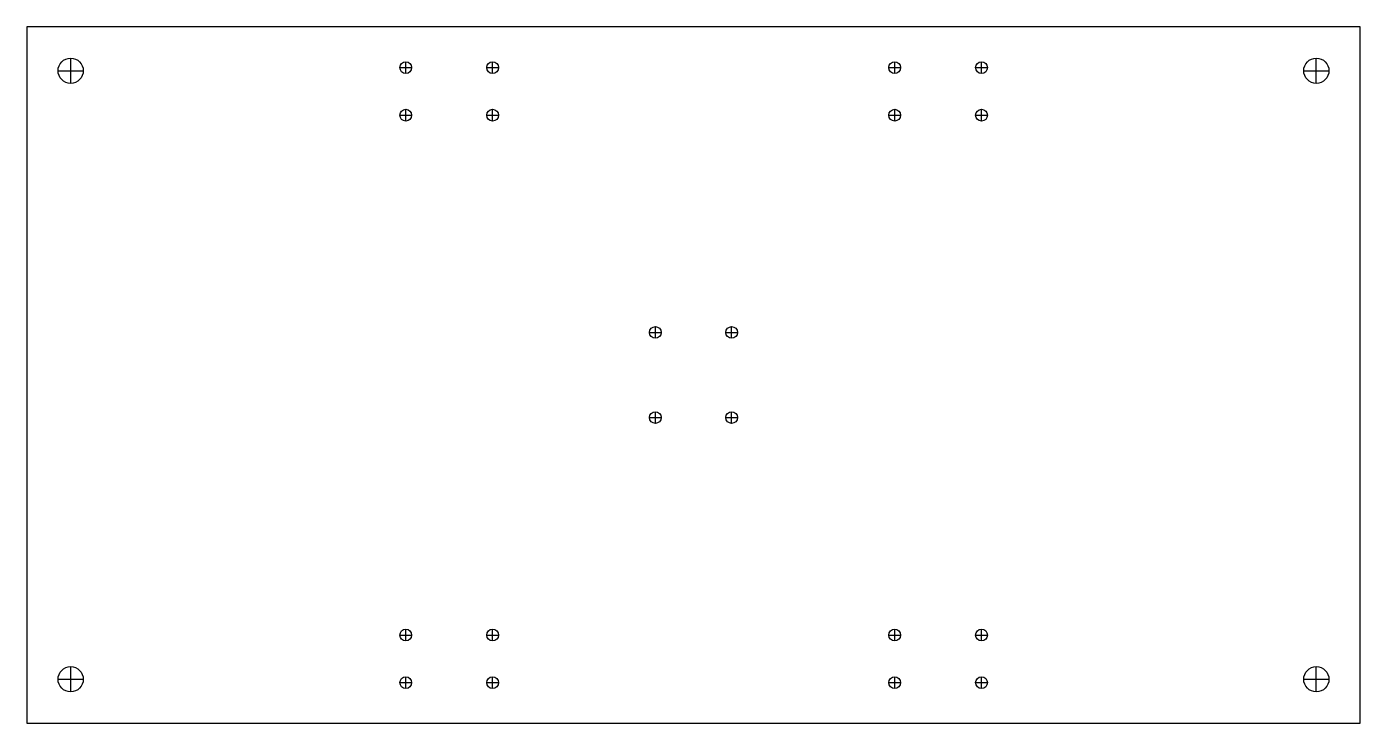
# Model space of a CAD drawing. Extents: x 0 to 455, y 0 to 237.
import ezdxf

# ---------------------------------------------------------------- set-up
doc = ezdxf.new("R2010")
doc.units = 0
doc.layers.get('0').update_dxf_attribs({"lineweight": 25, "true_color": 0xffffff})
doc.layers.add('Holes', color=7, linetype='Continuous', lineweight=25, true_color=0x000000)

msp = doc.modelspace()

# ---------------------------------------------------------------- linework, layer by layer
for p, q in [((454.6, 237.3), (0, 237.3)), ((0, 237.3), (0, 0)), ((454.6, 0), (454.6, 237.3)), ((15, 218), (15, 226.6)), ((127.22, 223.36), (131.22, 223.36)), ((129.22, 221.36), (129.22, 225.36)), ((156.82, 223.36), (160.82, 223.36)), ((158.82, 221.36), (158.82, 225.36)), ((293.88, 223.36), (297.88, 223.36)), ((295.88, 221.36), (295.88, 225.36)), ((323.48, 223.36), (327.48, 223.36)), ((325.48, 221.36), (325.48, 225.36)), ((439.6, 218), (439.6, 226.6)), ((10.7, 222.3), (19.3, 222.3)), ((435.3, 222.3), (443.9, 222.3)), ((129.22, 205.15), (129.22, 209.15)), ((158.82, 205.15), (158.82, 209.15)), ((295.88, 205.15), (295.88, 209.15)), ((325.48, 205.15), (325.48, 209.15)), ((127.22, 207.15), (131.22, 207.15)), ((156.82, 207.15), (160.82, 207.15)), ((293.88, 207.15), (297.88, 207.15)), ((323.48, 207.15), (327.48, 207.15)), ((212.3, 133.15), (216.3, 133.15)), ((214.3, 131.15), (214.3, 135.15)), ((238.3, 133.15), (242.3, 133.15)), ((240.3, 131.15), (240.3, 135.15)), ((214.3, 102.15), (214.3, 106.15)), ((240.3, 102.15), (240.3, 106.15)), ((212.3, 104.15), (216.3, 104.15)), ((238.3, 104.15), (242.3, 104.15)), ((129.22, 28.06), (129.22, 32.06)), ((158.82, 28.06), (158.82, 32.06)), ((295.88, 28.06), (295.88, 32.06)), ((325.48, 28.06), (325.48, 32.06)), ((127.22, 30.06), (131.22, 30.06)), ((156.82, 30.06), (160.82, 30.06)), ((293.88, 30.06), (297.88, 30.06)), ((323.48, 30.06), (327.48, 30.06)), ((15, 10.7), (15, 19.3)), ((439.6, 10.7), (439.6, 19.3)), ((10.7, 15), (19.3, 15)), ((127.22, 13.85), (131.22, 13.85)), ((129.22, 11.85), (129.22, 15.85)), ((156.82, 13.85), (160.82, 13.85)), ((158.82, 11.85), (158.82, 15.85)), ((293.88, 13.85), (297.88, 13.85)), ((295.88, 11.85), (295.88, 15.85)), ((323.48, 13.85), (327.48, 13.85)), ((325.48, 11.85), (325.48, 15.85)), ((435.3, 15), (443.9, 15)), ((0, 0), (454.6, 0))]:
    msp.add_line(p, q)
at = {"layer": 'Holes'}
for centre, radius in [((15, 222.3), 4.3), ((129.22, 223.36), 2), ((158.82, 223.36), 2), ((295.88, 223.36), 2), ((325.48, 223.36), 2), ((439.6, 222.3), 4.3), ((129.22, 207.15), 2), ((158.82, 207.15), 2), ((295.88, 207.15), 2), ((325.48, 207.15), 2), ((214.3, 133.15), 2), ((240.3, 133.15), 2), ((214.3, 104.15), 2), ((240.3, 104.15), 2), ((129.22, 30.06), 2), ((158.82, 30.06), 2), ((295.88, 30.06), 2), ((325.48, 30.06), 2), ((15, 15), 4.3), ((439.6, 15), 4.3), ((129.22, 13.85), 2), ((158.82, 13.85), 2), ((295.88, 13.85), 2), ((325.48, 13.85), 2)]:
    msp.add_circle(centre, radius, dxfattribs=at)

doc.saveas('drawing.dxf')
